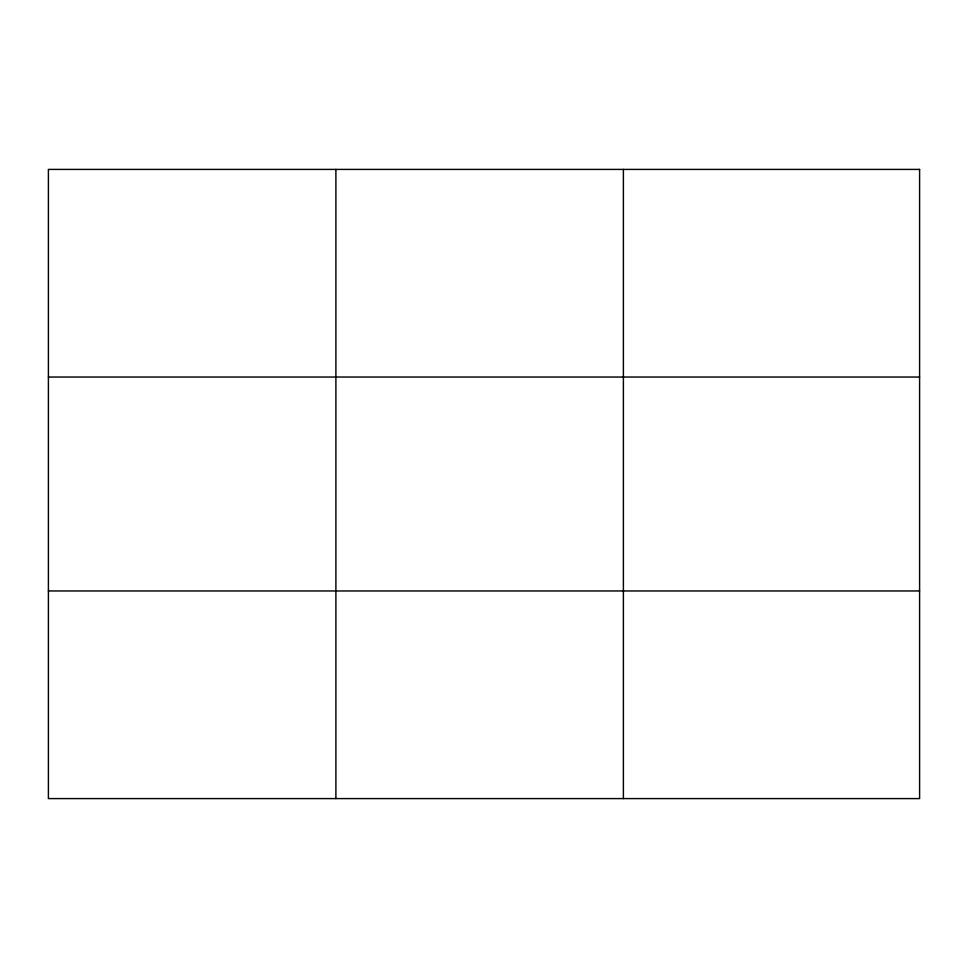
<?xml version="1.0" encoding="UTF-8"?>
<svg xmlns="http://www.w3.org/2000/svg" width="968" height="968" viewBox="0 0 968 968"><rect width="100%" height="100%" fill="white"/><g stroke="black" fill="none" stroke-linecap="round" stroke-linejoin="round"><path stroke-width="1.45" d="M335.896 169.412L335.896 798.588M623.392 169.412L623.392 798.588M48.4 377.036L919.6 377.036M48.4 590.964L919.6 590.964M919.6 169.412L919.6 798.588L48.4 798.588L48.4 169.412L919.6 169.412"/></g></svg>
